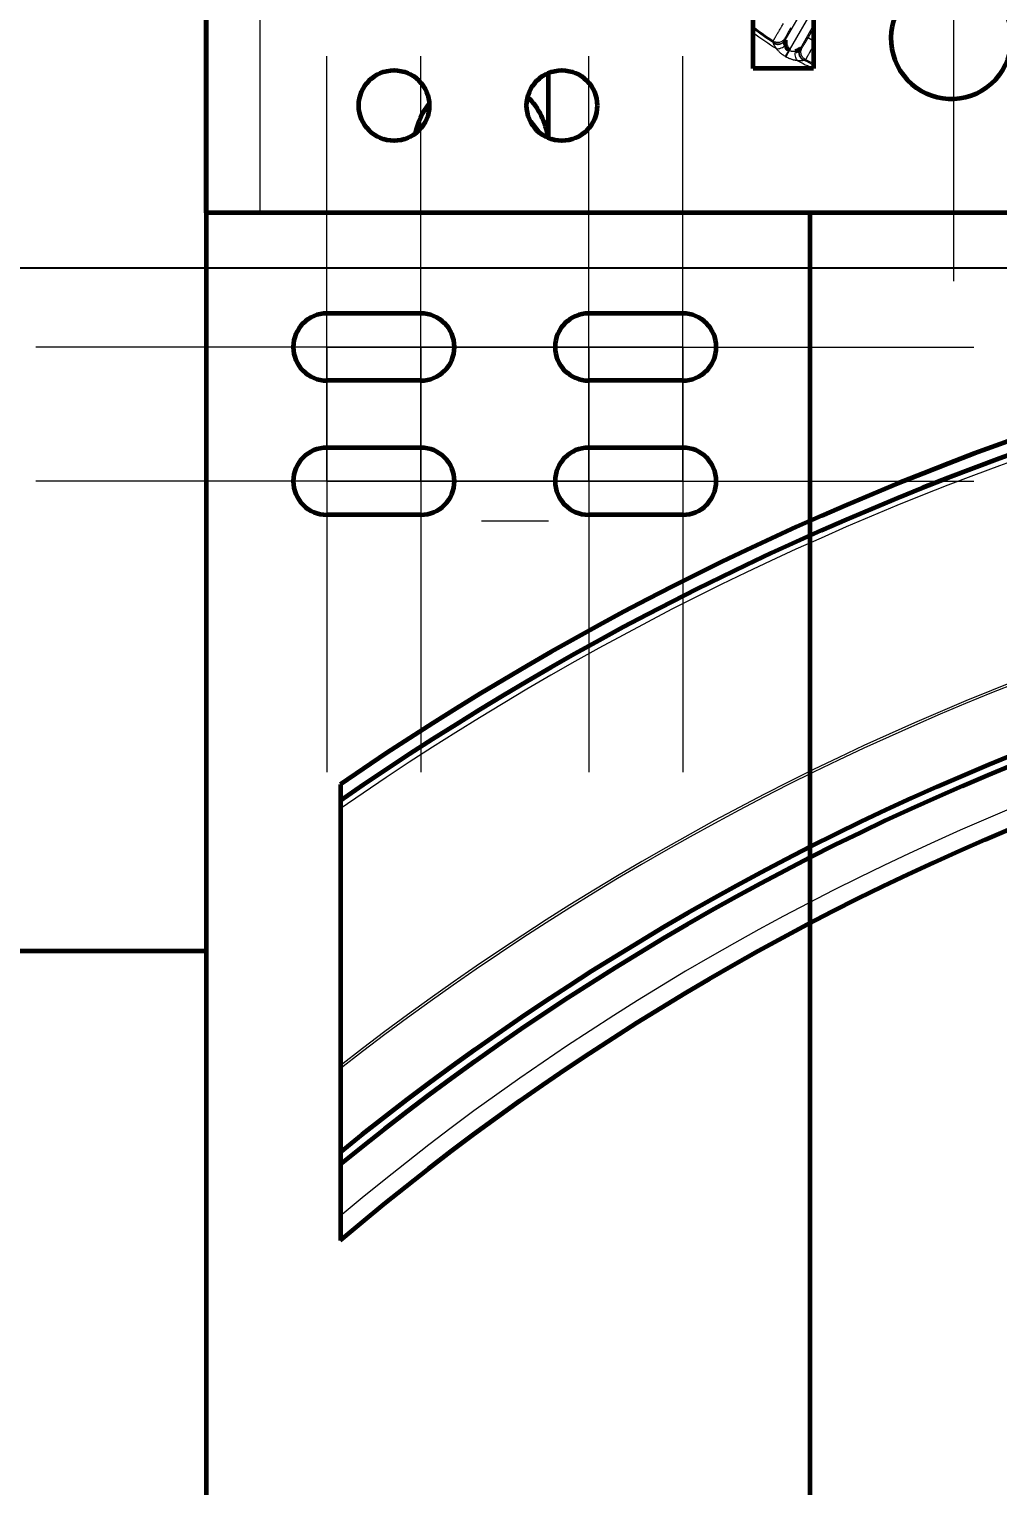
# Model space of a CAD drawing. Header units: millimetres. Extents: x 0 to 840, y 0 to 594.
# Drawn here: x 499.97 to 508.63, y 513.94 to 526.97 of the extents above; entities that cross this region are included whole.
import ezdxf

# ---------------------------------------------------------------- set-up
doc = ezdxf.new("R2010")
doc.units = ezdxf.units.MM
for name, pattern in [('K5LT_AXLED', [19.5, 15, -1.5, 1.5, -1.5]), ('K5LT_BASIC', [0]), ('K5LT_THIN', [0])]:
    doc.linetypes.add(name, pattern=pattern)
doc.layers.add('Системный слой', color=7, linetype='Continuous')
doc.styles.add('KDIMTEXTSTYLE', font='GOST_AU.SHX', dxfattribs={"width": 0.96, "oblique": 15, "height": 5})
doc.dimstyles.new('KDIMSTYLE (0.07)', dxfattribs={"dimtxt": 5, "dimasz": 1, "dimexe": 2, "dimexo": 0, "dimgap": 1, "dimtad": 1, "dimlfac": 15, "dimtxsty": 'KDIMTEXTSTYLE', "dimsah": 1, "dimcen": 0, "dimdle": 1, "dimadec": 0, "dimazin": 0, "dimtfac": 0.667, "dimtmove": 0, "dimatfit": 3, "dimfxl": 1, "dimtvp": 1, "dimtolj": 1, "dimtzin": 0, "dimarcsym": 0})

# ---------------------------------------------------------------- blocks, each defined once
blk = doc.blocks.new('U5')
at = {"layer": 'Системный слой', "color": 30, "linetype": 'K5LT_AXLED', "lineweight": 18, "true_color": 0xff8000}
for q in [(503.471, 526.727), (500.871, 524.127), (503.471, 521.527), (506.071, 524.127)]:
    blk.add_line((503.471, 524.127), q, dxfattribs=at)
blk = doc.blocks.new('U6')
at = {"layer": 'Системный слой', "color": 30, "linetype": 'K5LT_AXLED', "lineweight": 18, "true_color": 0xff8000}
for q in [(502.631, 526.727), (500.031, 524.127), (502.631, 521.527), (505.231, 524.127)]:
    blk.add_line((502.631, 524.127), q, dxfattribs=at)
blk = doc.blocks.new('U7')
at = {"layer": 'Системный слой', "color": 30, "linetype": 'K5LT_AXLED', "lineweight": 18, "true_color": 0xff8000}
for q in [(504.971, 526.727), (502.371, 524.127), (504.971, 521.527), (507.571, 524.127)]:
    blk.add_line((504.971, 524.127), q, dxfattribs=at)
blk = doc.blocks.new('U8')
at = {"layer": 'Системный слой', "color": 30, "linetype": 'K5LT_AXLED', "lineweight": 18, "true_color": 0xff8000}
for q in [(505.811, 526.727), (503.211, 524.127), (505.811, 521.527), (508.411, 524.127)]:
    blk.add_line((505.811, 524.127), q, dxfattribs=at)
blk = doc.blocks.new('U9')
at = {"layer": 'Системный слой', "color": 30, "linetype": 'K5LT_AXLED', "lineweight": 18, "true_color": 0xff8000}
for q in [(505.811, 525.527), (503.211, 522.927), (505.811, 520.327), (508.411, 522.927)]:
    blk.add_line((505.811, 522.927), q, dxfattribs=at)
blk = doc.blocks.new('U10')
at = {"layer": 'Системный слой', "color": 30, "linetype": 'K5LT_AXLED', "lineweight": 18, "true_color": 0xff8000}
for q in [(504.971, 525.527), (502.371, 522.927), (507.571, 522.927), (504.971, 520.327)]:
    blk.add_line((504.971, 522.927), q, dxfattribs=at)
blk = doc.blocks.new('U11')
at = {"layer": 'Системный слой', "color": 30, "linetype": 'K5LT_AXLED', "lineweight": 18, "true_color": 0xff8000}
for q in [(503.471, 525.527), (500.871, 522.927), (503.471, 520.327), (506.071, 522.927)]:
    blk.add_line((503.471, 522.927), q, dxfattribs=at)
blk = doc.blocks.new('U12')
at = {"layer": 'Системный слой', "color": 30, "linetype": 'K5LT_AXLED', "lineweight": 18, "true_color": 0xff8000}
for q in [(502.631, 525.527), (500.031, 522.927), (502.631, 520.327), (505.231, 522.927)]:
    blk.add_line((502.631, 522.927), q, dxfattribs=at)
blk = doc.blocks.new('KDIMARROW_01')
at = {"layer": 'Системный слой'}
blk.add_hatch(color=0, dxfattribs=at).paths.add_polyline_path([(0, 0), (-5, 0.658), (-4.5, 0), (-5, -0.658)])
at = {"layer": 'Системный слой', "color": 0, "linetype": 'K5LT_THIN', "lineweight": 18}
for p, q in [((-4.5, 0), (-5, 0.658)), ((-5, 0.658), (0, 0)), ((0, 0), (-5, -0.658)), ((-5, -0.658), (-4.5, 0)), ((0, 0), (-1, 0))]:
    blk.add_line(p, q, dxfattribs=at)
blk = doc.blocks.new('U126')
at = {"layer": 'Системный слой', "color": 5, "linetype": 'K5LT_BASIC', "lineweight": 60, "true_color": 0x0000ff}
blk.add_line((502.751, 520.216), (502.751, 516.137), dxfattribs=at)
for radius, start, end in [(26.1, 89.9996, 124.5976), (25.98, 89.9996, 124.7803), (23.466, 90, 129.165), (23.381, 90, 129.3345), (22.86, 89.9995, 130.4125)]:
    blk.add_arc((517.57, 498.732), radius, start, end, dxfattribs=at)
at = {"layer": 'Системный слой', "color": 7, "linetype": 'K5LT_THIN', "lineweight": 18}
for radius, start, end in [(25.92, 89.9996, 124.8725), (24.071, 89.9996, 128.0015), (24.05, 90, 128.0397), (23.027, 90, 130.0597)]:
    blk.add_arc((517.57, 498.732), radius, start, end, dxfattribs=at)
blk = doc.blocks.new('U129')
at = {"layer": 'Системный слой', "color": 5, "linetype": 'K5LT_BASIC', "lineweight": 60, "true_color": 0x0000ff}
blk.add_arc((527.852, 500.112), 21.48, 90, 178, dxfattribs=at)
blk = doc.blocks.new('U128')
at = {"layer": 'Системный слой'}
blk.add_blockref('U129', (0, 0), dxfattribs=at)
blk = doc.blocks.new('U131')
at = {"layer": 'Системный слой', "color": 5, "linetype": 'K5LT_BASIC', "lineweight": 60, "true_color": 0x0000ff}
for p, q in [((501.551, 525.327), (501.551, 533.247)), ((506.441, 526.617), (506.441, 527.157)), ((506.981, 527.157), (506.981, 526.617)), ((504.611, 525.996), (504.611, 526.579)), ((506.981, 526.617), (506.441, 526.617)), ((504.45, 526.144), (504.522, 526.051)), ((502.031, 525.327), (501.551, 525.327)), ((508.787, 525.327), (502.031, 525.327))]:
    blk.add_line(p, q, dxfattribs=at)
at = {"layer": 'Системный слой', "color": 7, "linetype": 'K5LT_THIN', "lineweight": 18}
for p, q in [((502.031, 533.247), (502.031, 525.327)), ((506.727, 526.871), (506.893, 527.157)), ((506.979, 527.157), (506.763, 526.782)), ((506.765, 526.781), (506.981, 527.154)), ((506.981, 527.005), (506.859, 526.794)), ((506.931, 526.893), (506.981, 526.978)), ((506.725, 526.89), (506.729, 526.875)), ((506.863, 526.798), (506.877, 526.803)), ((506.981, 526.864), (506.931, 526.893)), ((506.729, 526.724), (506.763, 526.782)), ((506.765, 526.781), (506.731, 526.723))]:
    blk.add_line(p, q, dxfattribs=at)
at = {"layer": 'Системный слой', "color": 5, "linetype": 'K5LT_BASIC', "lineweight": 60, "true_color": 0x0000ff}
for centre in [(503.231, 526.287), (504.731, 526.287)]:
    blk.add_circle(centre, 0.315, dxfattribs=at)
for centre, radius, start, end in [((508.211, 526.887), 0.54, 135, 39.8288), ((504.011, 525.927), 0.6, 140.8873, 169.5624), ((504.011, 525.927), 0.6, 6.7478, 46.3823)]:
    blk.add_arc(centre, radius, start, end, dxfattribs=at)
at = {"layer": 'Системный слой', "color": 7, "linetype": 'K5LT_THIN', "lineweight": 18}
for radius, start, end in [(2.898, 232.3616, 236.6983), (2.909, 232.5192, 236.9208), (2.94, 232.9902, 237.9277), (2.961, 239.9743, 240.0257), (2.894, 239.9743, 240.0257), (2.94, 242.0723, 245.2342), (2.909, 243.0792, 244.9852), (2.898, 243.3017, 244.8893)]:
    blk.add_arc((508.211, 529.287), radius, start, end, dxfattribs=at)
for points, knots in [([(506.619, 526.865), (506.619, 526.865), (506.62, 526.866), (506.622, 526.87), (506.622, 526.871), (506.624, 526.873), (506.624, 526.874), (506.625, 526.876), (506.626, 526.877), (506.629, 526.882), (506.631, 526.887), (506.636, 526.894), (506.636, 526.895), (506.638, 526.898), (506.639, 526.9), (506.642, 526.905), (506.644, 526.908), (506.65, 526.919), (506.655, 526.927), (506.661, 526.937), (506.663, 526.939), (506.665, 526.944), (506.667, 526.946), (506.671, 526.952), (506.676, 526.961), (506.682, 526.971), (506.686, 526.978), (506.687, 526.98), (506.69, 526.985), (506.692, 526.988), (506.699, 527), (506.705, 527.01), (506.712, 527.02)], [0, 0, 0, 0, 0.125, 0.125, 0.1875, 0.1875, 0.21875, 0.21875, 0.25, 0.25, 0.375, 0.375, 0.40625, 0.40625, 0.4375, 0.4375, 0.5, 0.5, 0.625, 0.625, 0.65625, 0.65625, 0.6875, 0.6875, 0.75, 0.8125, 0.8125, 0.84375, 0.84375, 0.875, 0.875, 1, 1, 1, 1]), ([(506.776, 526.982), (506.77, 526.97), (506.763, 526.959), (506.75, 526.937), (506.745, 526.927), (506.738, 526.914), (506.736, 526.91), (506.732, 526.903), (506.73, 526.9), (506.728, 526.896), (506.727, 526.894), (506.726, 526.891), (506.725, 526.89), (506.725, 526.89)], [0, 0, 0, 0, 0.25, 0.25, 0.5, 0.5, 0.625, 0.625, 0.75, 0.75, 0.875, 0.875, 1, 1, 1, 1]), ([(506.619, 526.865), (506.628, 526.859), (506.637, 526.856), (506.657, 526.852), (506.668, 526.852), (506.688, 526.857), (506.697, 526.861), (506.713, 526.874), (506.72, 526.881), (506.725, 526.89)], [0, 0, 0, 0, 0.407025, 0.407025, 0.814049, 0.814049, 1.221074, 1.221074, 1.628099, 1.628099, 1.628099, 1.628099]), ([(506.622, 526.846), (506.63, 526.841), (506.64, 526.837), (506.66, 526.833), (506.67, 526.834), (506.69, 526.838), (506.699, 526.843), (506.715, 526.854), (506.722, 526.862), (506.727, 526.871)], [0, 0, 0, 0, 0.405139, 0.405139, 0.810278, 0.810278, 1.215417, 1.215417, 1.620556, 1.620556, 1.620556, 1.620556]), ([(506.622, 526.846), (506.622, 526.847), (506.623, 526.848), (506.623, 526.85), (506.623, 526.85), (506.623, 526.85)], [0, 0, 0, 0, 0.5, 0.5, 1, 1, 1, 1]), ([(506.649, 526.796), (506.647, 526.799), (506.645, 526.802), (506.64, 526.808), (506.638, 526.811), (506.633, 526.819), (506.63, 526.824), (506.627, 526.83), (506.626, 526.831), (506.625, 526.833), (506.625, 526.834), (506.624, 526.837), (506.623, 526.838), (506.622, 526.841), (506.622, 526.842), (506.622, 526.845), (506.622, 526.846), (506.622, 526.846)], [0, 0, 0, 0, 0.125, 0.125, 0.25, 0.25, 0.5, 0.5, 0.5625, 0.5625, 0.625, 0.625, 0.75, 0.75, 0.875, 0.875, 1, 1, 1, 1]), ([(506.623, 526.85), (506.632, 526.845), (506.641, 526.841), (506.661, 526.837), (506.672, 526.838), (506.691, 526.842), (506.701, 526.847), (506.717, 526.859), (506.724, 526.867), (506.729, 526.875)], [0, 0, 0, 0, 0.406054, 0.406054, 0.812109, 0.812109, 1.218163, 1.218163, 1.624218, 1.624218, 1.624218, 1.624218]), ([(506.649, 526.796), (506.655, 526.795), (506.662, 526.795), (506.676, 526.797), (506.683, 526.799), (506.698, 526.804), (506.705, 526.808), (506.718, 526.817), (506.724, 526.822), (506.729, 526.827)], [0, 0, 0, 0, 0.315452, 0.315452, 0.630903, 0.630903, 0.946355, 0.946355, 1.261806, 1.261806, 1.261806, 1.261806]), ([(506.729, 526.724), (506.725, 526.727), (506.721, 526.729), (506.714, 526.733), (506.712, 526.735), (506.708, 526.737), (506.706, 526.739), (506.697, 526.746), (506.689, 526.752), (506.679, 526.761), (506.676, 526.764), (506.67, 526.771), (506.667, 526.774), (506.658, 526.783), (506.654, 526.79), (506.649, 526.796)], [0, 0, 0, 0, 0.125, 0.125, 0.1875, 0.1875, 0.25, 0.25, 0.5, 0.5, 0.625, 0.625, 0.75, 0.75, 1, 1, 1, 1]), ([(506.891, 526.691), (506.882, 526.696), (506.874, 526.702), (506.861, 526.718), (506.856, 526.727), (506.85, 526.746), (506.849, 526.756), (506.851, 526.776), (506.854, 526.786), (506.859, 526.794)], [0, 0, 0, 0, 0.405139, 0.405139, 0.810278, 0.810278, 1.215417, 1.215417, 1.620556, 1.620556, 1.620556, 1.620556]), ([(506.894, 526.694), (506.885, 526.699), (506.877, 526.705), (506.864, 526.721), (506.859, 526.73), (506.853, 526.749), (506.852, 526.759), (506.854, 526.78), (506.858, 526.789), (506.863, 526.798)], [0, 0, 0, 0, 0.406054, 0.406054, 0.812109, 0.812109, 1.218163, 1.218163, 1.624218, 1.624218, 1.624218, 1.624218]), ([(506.908, 526.698), (506.899, 526.703), (506.891, 526.709), (506.878, 526.725), (506.873, 526.734), (506.867, 526.753), (506.866, 526.764), (506.869, 526.784), (506.872, 526.794), (506.877, 526.803)], [0, 0, 0, 0, 0.407025, 0.407025, 0.814049, 0.814049, 1.221074, 1.221074, 1.628099, 1.628099, 1.628099, 1.628099]), ([(506.877, 526.803), (506.877, 526.803), (506.878, 526.803), (506.879, 526.806), (506.881, 526.807), (506.883, 526.812), (506.885, 526.815), (506.889, 526.821), (506.892, 526.825), (506.899, 526.838), (506.905, 526.848), (506.918, 526.869), (506.924, 526.881), (506.931, 526.893)], [0, 0, 0, 0, 0.125, 0.125, 0.25, 0.25, 0.375, 0.375, 0.5, 0.5, 0.75, 0.75, 1, 1, 1, 1]), ([(506.981, 526.827), (506.98, 526.826), (506.98, 526.825), (506.978, 526.822), (506.977, 526.82), (506.974, 526.815), (506.973, 526.812), (506.969, 526.805), (506.964, 526.795), (506.958, 526.786), (506.955, 526.779), (506.953, 526.777), (506.951, 526.773), (506.95, 526.771), (506.944, 526.76), (506.939, 526.752), (506.933, 526.741), (506.931, 526.738), (506.929, 526.733), (506.928, 526.731), (506.926, 526.728), (506.925, 526.727), (506.921, 526.719), (506.918, 526.715), (506.915, 526.71), (506.915, 526.709), (506.914, 526.707), (506.913, 526.706), (506.912, 526.704), (506.911, 526.702), (506.909, 526.699), (506.909, 526.698), (506.908, 526.698)], [0.1176762, 0.1176762, 0.1176762, 0.1176762, 0.125, 0.125, 0.15625, 0.15625, 0.1875, 0.1875, 0.25, 0.3125, 0.3125, 0.34375, 0.34375, 0.375, 0.375, 0.5, 0.5, 0.5625, 0.5625, 0.59375, 0.59375, 0.625, 0.625, 0.75, 0.75, 0.78125, 0.78125, 0.8125, 0.8125, 0.875, 0.875, 1, 1, 1, 1]), ([(506.833, 526.69), (506.83, 526.69), (506.824, 526.69), (506.815, 526.692), (506.806, 526.693), (506.798, 526.695), (506.789, 526.698), (506.779, 526.701), (506.766, 526.706), (506.75, 526.713), (506.738, 526.719), (506.731, 526.723)], [0, 0, 0, 0, 1.306277, 2.438981, 3.436872, 4.376182, 5.410548, 6.462177, 7.913451, 9.746381, 12, 12, 12, 12]), ([(506.765, 526.781), (506.768, 526.779), (506.773, 526.777), (506.78, 526.774), (506.786, 526.773), (506.791, 526.772), (506.797, 526.772), (506.803, 526.772), (506.811, 526.772), (506.817, 526.773), (506.82, 526.774)], [0, 0, 0, 0, 1.762234, 3.139834, 4.132802, 5.076809, 6.10475, 7.299077, 8.435783, 11, 11, 11, 11]), ([(506.833, 526.69), (506.83, 526.694), (506.826, 526.7), (506.821, 526.713), (506.819, 526.72), (506.817, 526.736), (506.816, 526.743), (506.817, 526.759), (506.818, 526.767), (506.82, 526.774)], [0, 0, 0, 0, 0.315452, 0.315452, 0.630903, 0.630903, 0.946355, 0.946355, 1.261806, 1.261806, 1.261806, 1.261806]), ([(506.891, 526.691), (506.89, 526.69), (506.889, 526.69), (506.886, 526.689), (506.883, 526.688), (506.879, 526.687), (506.875, 526.687), (506.87, 526.687), (506.864, 526.687), (506.856, 526.687), (506.846, 526.688), (506.838, 526.689), (506.833, 526.69)], [0, 0, 0, 0, 1.327521, 2.576702, 3.774988, 4.798668, 5.836549, 6.769554, 7.904857, 9.375591, 11.135126, 13, 13, 13, 13]), ([(506.894, 526.694), (506.893, 526.694), (506.893, 526.694), (506.892, 526.693), (506.892, 526.692), (506.891, 526.691)], [0, 0, 0, 0, 0.5, 0.5, 1, 1, 1, 1])]:
    blk.add_open_spline(points, degree=3, knots=knots, dxfattribs=at)
for points in [[(506.623, 526.85), (506.622, 526.855), (506.621, 526.86), (506.619, 526.865)], [(506.729, 526.875), (506.729, 526.875), (506.728, 526.873), (506.727, 526.871)], [(506.859, 526.794), (506.861, 526.797), (506.862, 526.798), (506.863, 526.798)], [(506.908, 526.698), (506.903, 526.697), (506.899, 526.695), (506.894, 526.694)]]:
    blk.add_open_spline(points, degree=3, dxfattribs=at)
at = {"layer": 'Системный слой', "color": 5, "linetype": 'K5LT_BASIC', "lineweight": 60, "true_color": 0x0000ff}
for points, knots in [([(506.727, 526.871), (506.727, 526.87), (506.726, 526.869), (506.726, 526.867), (506.726, 526.866), (506.725, 526.863), (506.725, 526.861), (506.725, 526.859), (506.725, 526.858), (506.725, 526.856), (506.725, 526.855), (506.725, 526.85), (506.726, 526.846), (506.727, 526.839), (506.727, 526.837), (506.728, 526.832), (506.729, 526.829), (506.729, 526.827)], [0, 0, 0, 0, 0.125, 0.125, 0.25, 0.25, 0.375, 0.375, 0.4375, 0.4375, 0.5, 0.5, 0.75, 0.75, 0.875, 0.875, 1, 1, 1, 1]), ([(506.729, 526.827), (506.731, 526.822), (506.732, 526.818), (506.735, 526.812), (506.736, 526.809), (506.739, 526.805), (506.74, 526.803), (506.744, 526.797), (506.747, 526.794), (506.752, 526.79), (506.753, 526.789), (506.755, 526.788), (506.756, 526.787), (506.759, 526.785), (506.761, 526.783), (506.763, 526.782)], [0, 0, 0, 0, 0.25, 0.25, 0.375, 0.375, 0.5, 0.5, 0.75, 0.75, 0.8125, 0.8125, 0.875, 0.875, 1, 1, 1, 1]), ([(506.82, 526.774), (506.823, 526.775), (506.825, 526.776), (506.83, 526.777), (506.832, 526.778), (506.836, 526.78), (506.839, 526.781), (506.842, 526.783), (506.844, 526.783), (506.849, 526.786), (506.852, 526.788), (506.856, 526.791), (506.857, 526.791), (506.858, 526.793), (506.859, 526.794), (506.859, 526.794)], [0, 0, 0, 0, 0.125, 0.125, 0.25, 0.25, 0.375, 0.375, 0.5, 0.5, 0.75, 0.75, 0.875, 0.875, 1, 1, 1, 1])]:
    blk.add_open_spline(points, degree=3, knots=knots, dxfattribs=at)
blk = doc.blocks.new('U130')
at = {"layer": 'Системный слой', "color": 30, "linetype": 'K5LT_AXLED', "lineweight": 18, "true_color": 0xff8000}
blk.add_line((508.232, 533.687), (508.232, 524.715), dxfattribs=at)
at = {"layer": 'Системный слой'}
blk.add_blockref('U131', (0, 0), dxfattribs=at)

msp = doc.modelspace()

# ---------------------------------------------------------------- linework, layer by layer
at = {"layer": 'Системный слой', "color": 5, "linetype": 'K5LT_BASIC', "lineweight": 60, "true_color": 0x0000ff}
for p, q in [((501.55064, 536.7275), (501.55064, 368.7275)), ((506.95064, 525.3275), (501.55064, 525.3275)), ((506.95064, 505.06478), (506.95064, 525.3275)), ((503.47064, 524.4275), (502.63064, 524.4275)), ((505.81064, 524.4275), (504.97064, 524.4275)), ((503.47064, 523.8275), (502.63064, 523.8275)), ((505.81064, 523.8275), (504.97064, 523.8275)), ((503.47064, 523.2275), (502.63064, 523.2275)), ((505.81064, 523.2275), (504.97064, 523.2275)), ((503.47064, 522.6275), (502.63064, 522.6275)), ((505.81064, 522.6275), (504.97064, 522.6275)), ((495.55064, 518.7275), (501.55064, 518.7275))]:
    msp.add_line(p, q, dxfattribs=at)
at = {"layer": 'Системный слой', "color": 7, "linetype": 'K5LT_THIN', "lineweight": 18}
msp.add_line((504.01138, 522.57177), (504.61138, 522.57177), dxfattribs=at)
at = {"layer": 'Системный слой', "color": 5, "linetype": 'K5LT_BASIC', "lineweight": 60, "true_color": 0x0000ff}
for centre, start, end in [((502.63064, 524.1275), 90, 270), ((503.47064, 524.1275), 270, 90), ((504.97064, 524.1275), 90, 270), ((505.81064, 524.1275), 270, 90), ((502.63064, 522.9275), 90, 270), ((503.47064, 522.9275), 270, 90), ((504.97064, 522.9275), 90, 270), ((505.81064, 522.9275), 270, 90)]:
    msp.add_arc(centre, 0.3, start, end, dxfattribs=at)

# ---------------------------------------------------------------- block references
at = {"layer": 'Системный слой'}
for name in ['U130', 'U6', 'U5', 'U7', 'U8', 'U12', 'U11', 'U10', 'U9', 'U126', 'U128']:
    msp.add_blockref(name, (0, 0), dxfattribs=at)

# ---------------------------------------------------------------- dimensions: what is measured, and where the dimension line sits
at = {"layer": 'Системный слой', "color": 7}
msp.add_linear_dim(base=(483.84417, 536.7275), p1=(495.55064, 518.7275), p2=(501.55064, 536.7275), angle=90, text='\\H5.0;\\W0.965;\\Q15;\\H5.0;\\W0.965;\\Q15;\\Q15;h\\H5.0;\\W0.965;\\Q15;\\Q15;\uf016\\Q15;230\\Q15;\\X\\H5.0;\\W0.965;\\Q15;\\Q15;260 (под привод)', dimstyle='KDIMSTYLE (0.07)', override={"dimexo": 0, "dimblk1": 'KDIMARROW_01', "dimblk2": 'KDIMARROW_01', "dimse1": 0, "dimse2": 0, "dimclrt": 7, "dimtolj": 1}, dxfattribs=at).render()
for base, p1, p2, location, text in [((501.55064, 574.47492), (633.96362, 524.83154), (501.55064, 536.7275), (567.75713, 574.47492), '\\H5.0;\\W0.965;\\Q15;\\H5.0;\\W0.965;\\Q15;\\Q15;H+300'), ((567.75713, 563.78236), (501.55064, 525.3275), (567.75713, 524.83154), (534.65389, 563.78236), '\\H5.0;\\W0.965;\\Q15;\\H5.0;\\W0.965;\\Q15;\\Q15;H/2+150')]:
    msp.add_linear_dim(base=base, p1=p1, p2=p2, location=location, text=text, dimstyle='KDIMSTYLE (0.07)', override={"dimexo": 0, "dimblk1": 'KDIMARROW_01', "dimblk2": 'KDIMARROW_01', "dimse1": 0, "dimse2": 0, "dimclrt": 7, "dimtolj": 1}, dxfattribs=at).render()
for base, p1, p2, location, text in [((462.05663, 529.2875), (501.55064, 368.7275), (508.21064, 529.2875), (462.05663, 449.0075), '\\H5.0;\\W0.965;\\Q15;\\H5.0;\\W0.965;\\Q15;\\Q15;A+59'), ((474.41565, 368.7275), (531.37336, 524.83154), (501.55064, 368.7275), (474.41565, 446.77952), '\\H5.0;\\W0.965;\\Q15;\\H5.0;\\W0.965;\\Q15;\\Q15;H+110')]:
    msp.add_linear_dim(base=base, p1=p1, p2=p2, angle=90, location=location, text=text, dimstyle='KDIMSTYLE (0.07)', override={"dimexo": 0, "dimblk1": 'KDIMARROW_01', "dimblk2": 'KDIMARROW_01', "dimse1": 0, "dimse2": 0, "dimclrt": 7, "dimtolj": 1}, dxfattribs=at).render()
msp.add_linear_dim(base=(501.55064, 334.51815), p1=(534.55064, 517.63154), p2=(501.55064, 371.96678), location=(518.05064, 334.51815), dimstyle='KDIMSTYLE (0.07)', override={"dimexo": 0, "dimpost": '\\H5.0;\\W0.965;\\Q15;<>', "dimblk1": 'KDIMARROW_01', "dimblk2": 'KDIMARROW_01', "dimse1": 0, "dimse2": 0, "dimclrt": 7, "dimtolj": 1}, dxfattribs=at).render()

doc.saveas('drawing.dxf')
